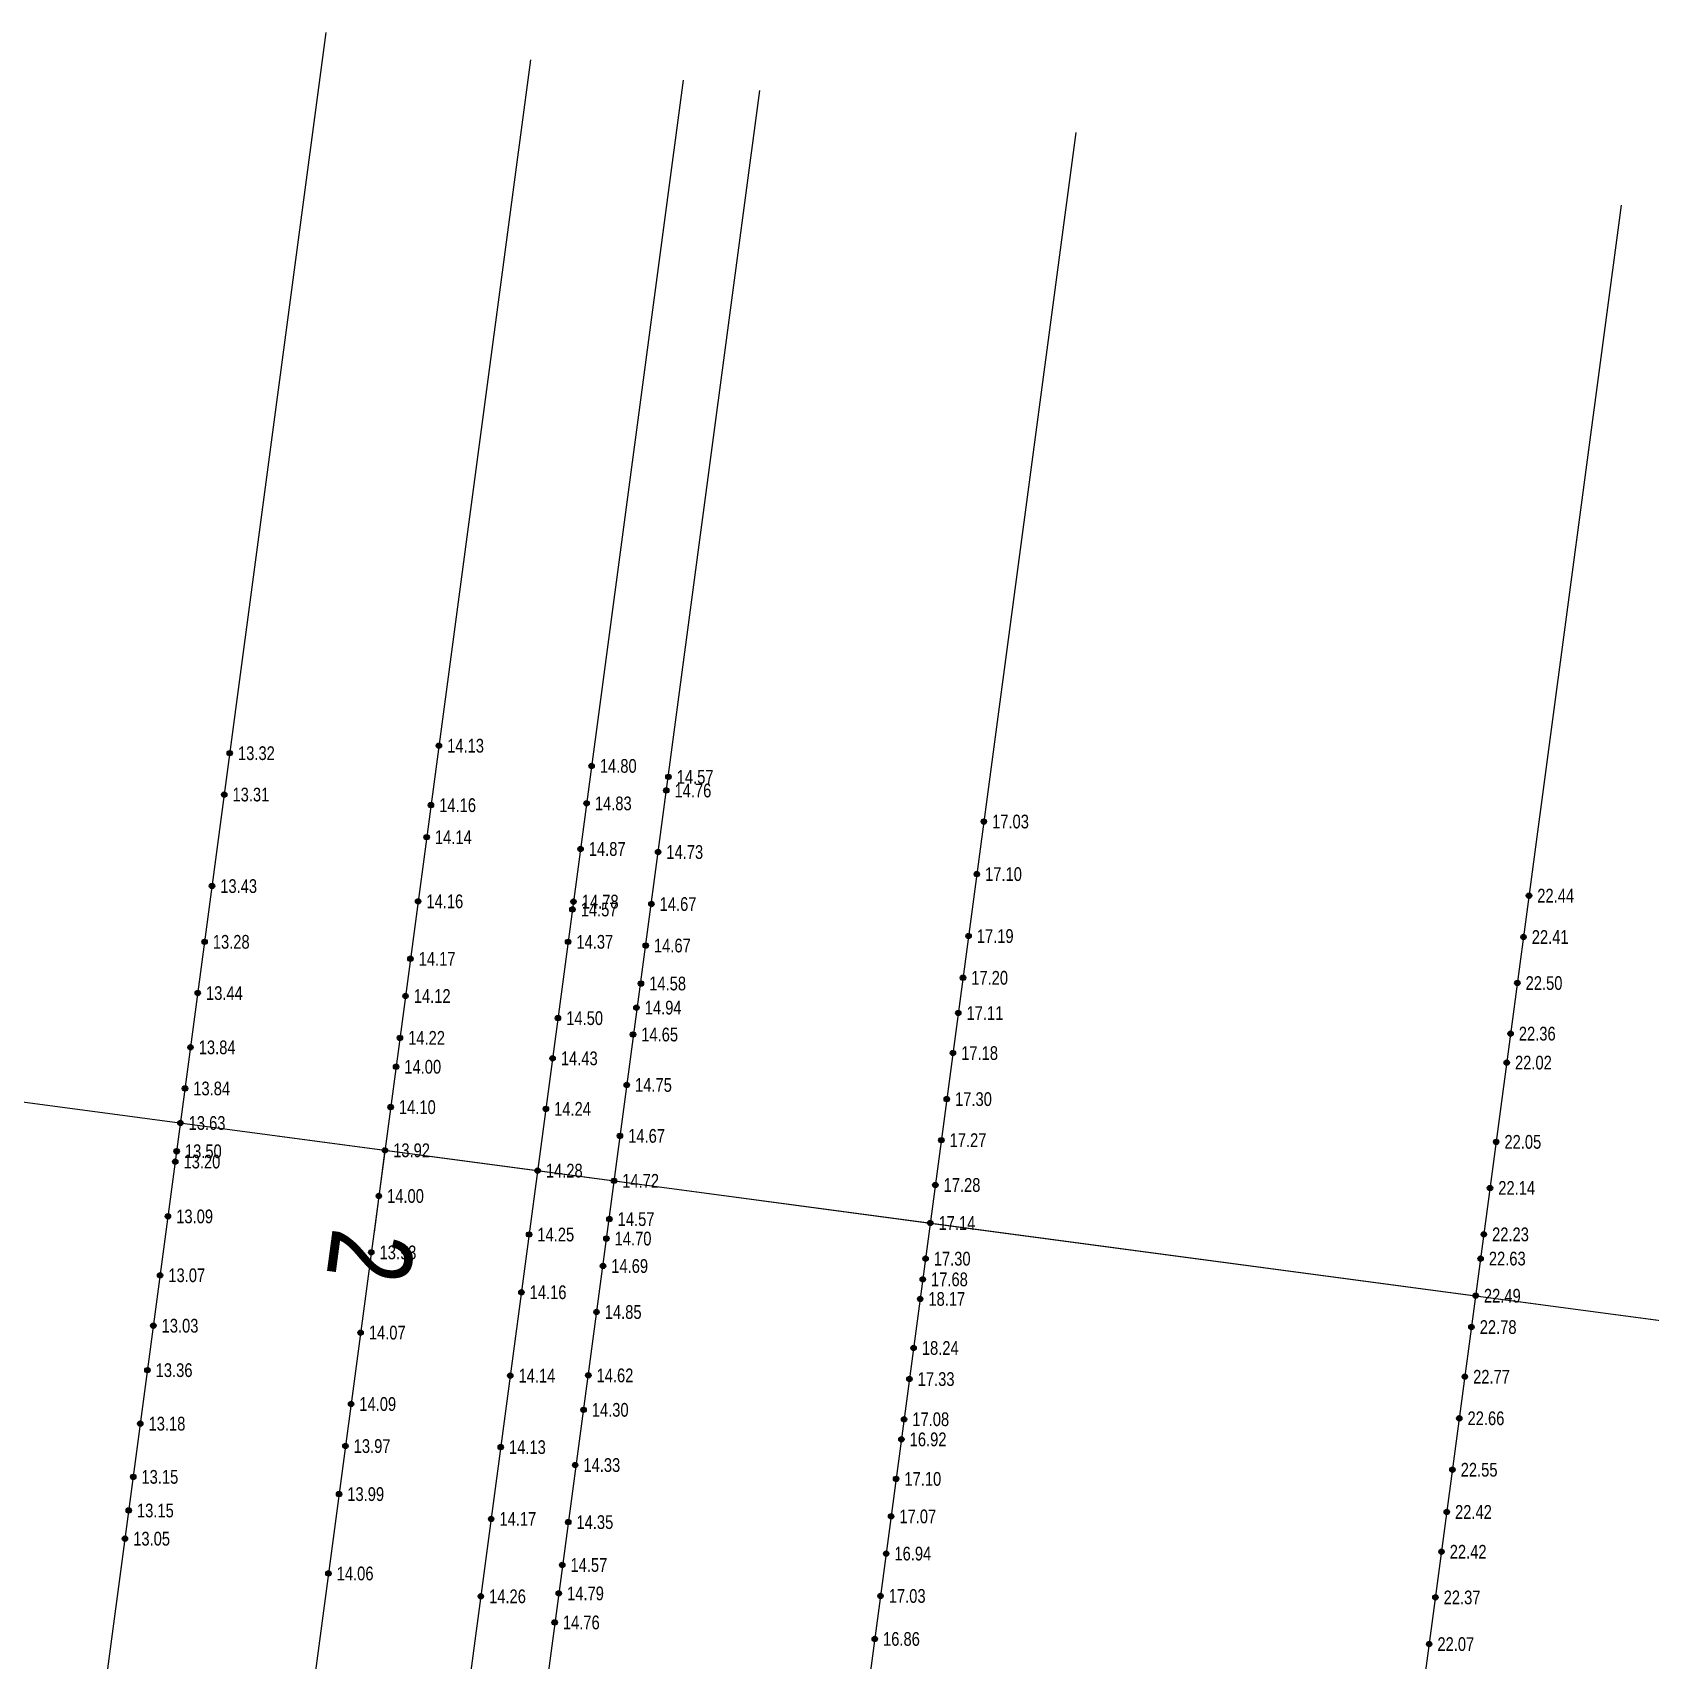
# Model space of a CAD drawing. Extents: x 572865 to 573615, y 785001 to 785187.
# Drawn here: x 573300.9 to 573359.7, y 785084.5 to 785143.7 of the extents above; entities that cross this region are included whole.
import ezdxf
from ezdxf.enums import TextEntityAlignment as Align

# ---------------------------------------------------------------- set-up
doc = ezdxf.new("R2010")
doc.units = 0
doc.header["$LTSCALE"] = 0.5
for name, color, linetype in [('DMX', 3, 'Continuous'), ('GCD', 3, 'Continuous'), ('桩号_M', 3, 'Continuous'), ('道路中线_M', 3, 'Continuous')]:
    doc.layers.add(name, color=color, linetype=linetype)
doc.styles.add('EICAD', font='fsdb_e.shx', dxfattribs={"width": 0.707, "height": 2, "bigfont": 'tjhzf.shx'})

# ---------------------------------------------------------------- blocks, each defined once
blk = doc.blocks.new('gc200')
h = blk.add_hatch(color=0)
edge = h.paths.add_edge_path()
edge.add_arc((0, 0), 0.196, 0, 360)
at = {"color": 0}
blk.add_circle((0, 0), 0.196, dxfattribs=at)

msp = doc.modelspace()

# ---------------------------------------------------------------- linework, layer by layer
at = {"layer": 'DMX', "color": 6}
for p, q in [((573319.005, 785142.735), (573308.429, 785063.437)), ((573324.555, 785141.995), (573313.979, 785062.697)), ((573338.829, 785140.091), (573328.253, 785060.793)), ((573358.654, 785137.447), (573348.078, 785058.149))]:
    msp.add_line(p, q, dxfattribs=at)
at = {"layer": 'DMX', "color": 3}
msp.add_line((573327.331, 785141.625), (573316.755, 785062.327), dxfattribs=at)
at = {"layer": 'DMX', "linetype": 'Continuous'}
msp.add_lwpolyline([(573311.57, 785143.727), (573300.994, 785064.429)], dxfattribs=at)
at = {"layer": '桩号_M', "linetype": 'Continuous'}
for points in [[(573214.594, 785116.306), (573234.419, 785113.662), (573243.835, 785112.406), (573245.322, 785112.208), (573254.243, 785111.018), (573261.182, 785110.093), (573262.173, 785109.961), (573274.068, 785108.374), (573293.892, 785105.73), (573313.717, 785103.086), (573319.267, 785102.346), (573333.541, 785100.442), (573353.366, 785097.798), (573373.19, 785095.154), (573393.014, 785092.51), (573412.839, 785089.866)], [(573313.717, 785103.086), (573313.32, 785100.113)]]:
    msp.add_lwpolyline(points, dxfattribs=at)
at = {"layer": '道路中线_M', "color": 4}
msp.add_line((573206.523, 785117.383), (573608.221, 785063.808), dxfattribs=at)

# ---------------------------------------------------------------- block references
at = {"layer": 'GCD', "linetype": 'Continuous'}
ref = msp.add_blockref('gc200', (573308.076, 785117.525, 13.32), dxfattribs=dict(at, xscale=0.5, yscale=0.5, zscale=0.5))
ref.add_attrib('height', '13.32', dxfattribs={"linetype": 'Continuous', "height": 0.5, "style": 'EICAD', "width": 0.8}).set_placement((573308.376, 785117.525, 13.32), align=Align.MIDDLE_LEFT)
at = {"layer": 'GCD'}
ref = msp.add_blockref('gc200', (573315.679, 785117.797, 14.126), dxfattribs=dict(at, xscale=0.5, yscale=0.5, zscale=0.5))
ref.add_attrib('height', '14.13', dxfattribs={"height": 0.5, "style": 'EICAD', "width": 0.8}).set_placement((573315.979, 785117.797, 14.126), align=Align.MIDDLE_LEFT)
at = {"layer": 'GCD', "linetype": 'Continuous'}
ref = msp.add_blockref('gc200', (573321.23, 785117.062, 14.8), dxfattribs=dict(at, xscale=0.5, yscale=0.5, zscale=0.5))
ref.add_attrib('height', '14.80', dxfattribs={"linetype": 'Continuous', "height": 0.5, "style": 'EICAD', "width": 0.8}).set_placement((573321.53, 785117.062, 14.801), align=Align.MIDDLE_LEFT)
ref = msp.add_blockref('gc200', (573323.943, 785116.169, 14.762), dxfattribs=dict(at, xscale=0.5, yscale=0.5, zscale=0.5))
ref.add_attrib('height', '14.76', dxfattribs={"linetype": 'Continuous', "height": 0.5, "style": 'EICAD', "width": 0.8}).set_placement((573324.243, 785116.169, 14.762), align=Align.MIDDLE_LEFT)
ref = msp.add_blockref('gc200', (573324.024, 785116.665, 14.569), dxfattribs=dict(at, xscale=0.5, yscale=0.5, zscale=0.5))
ref.add_attrib('height', '14.57', dxfattribs={"linetype": 'Continuous', "height": 0.5, "style": 'EICAD', "width": 0.8}).set_placement((573324.324, 785116.665, 14.569), align=Align.MIDDLE_LEFT)
ref = msp.add_blockref('gc200', (573307.875, 785116.02, 13.314), dxfattribs=dict(at, xscale=0.5, yscale=0.5, zscale=0.5))
ref.add_attrib('height', '13.31', dxfattribs={"linetype": 'Continuous', "height": 0.5, "style": 'EICAD', "width": 0.8}).set_placement((573308.175, 785116.02, 13.314), align=Align.MIDDLE_LEFT)
at = {"layer": 'GCD'}
ref = msp.add_blockref('gc200', (573315.39, 785115.636, 14.161), dxfattribs=dict(at, xscale=0.5, yscale=0.5, zscale=0.5))
ref.add_attrib('height', '14.16', dxfattribs={"height": 0.5, "style": 'EICAD', "width": 0.8}).set_placement((573315.69, 785115.636, 14.161), align=Align.MIDDLE_LEFT)
at = {"layer": 'GCD', "linetype": 'Continuous'}
ref = msp.add_blockref('gc200', (573321.048, 785115.699, 14.834), dxfattribs=dict(at, xscale=0.5, yscale=0.5, zscale=0.5))
ref.add_attrib('height', '14.83', dxfattribs={"linetype": 'Continuous', "height": 0.5, "style": 'EICAD', "width": 0.8}).set_placement((573321.348, 785115.699, 14.834), align=Align.MIDDLE_LEFT)
at = {"layer": 'GCD'}
ref = msp.add_blockref('gc200', (573335.488, 785115.04, 17.031), dxfattribs=dict(at, xscale=0.5, yscale=0.5, zscale=0.5))
ref.add_attrib('height', '17.03', dxfattribs={"height": 0.5, "style": 'EICAD', "width": 0.8}).set_placement((573335.788, 785115.04, 17.031), align=Align.MIDDLE_LEFT)
ref = msp.add_blockref('gc200', (573315.235, 785114.471, 14.138), dxfattribs=dict(at, xscale=0.5, yscale=0.5, zscale=0.5))
ref.add_attrib('height', '14.14', dxfattribs={"height": 0.5, "style": 'EICAD', "width": 0.8}).set_placement((573315.535, 785114.471, 14.138), align=Align.MIDDLE_LEFT)
at = {"layer": 'GCD', "linetype": 'Continuous'}
ref = msp.add_blockref('gc200', (573320.827, 785114.042, 14.868), dxfattribs=dict(at, xscale=0.5, yscale=0.5, zscale=0.5))
ref.add_attrib('height', '14.87', dxfattribs={"linetype": 'Continuous', "height": 0.5, "style": 'EICAD', "width": 0.8}).set_placement((573321.127, 785114.042, 14.868), align=Align.MIDDLE_LEFT)
ref = msp.add_blockref('gc200', (573323.647, 785113.931, 14.732), dxfattribs=dict(at, xscale=0.5, yscale=0.5, zscale=0.5))
ref.add_attrib('height', '14.73', dxfattribs={"linetype": 'Continuous', "height": 0.5, "style": 'EICAD', "width": 0.8}).set_placement((573323.947, 785113.931, 14.732), align=Align.MIDDLE_LEFT)
ref = msp.add_blockref('gc200', (573307.431, 785112.693, 13.428), dxfattribs=dict(at, xscale=0.5, yscale=0.5, zscale=0.5))
ref.add_attrib('height', '13.43', dxfattribs={"linetype": 'Continuous', "height": 0.5, "style": 'EICAD', "width": 0.8}).set_placement((573307.731, 785112.693, 13.428), align=Align.MIDDLE_LEFT)
at = {"layer": 'GCD'}
ref = msp.add_blockref('gc200', (573335.233, 785113.128, 17.1), dxfattribs=dict(at, xscale=0.5, yscale=0.5, zscale=0.5))
ref.add_attrib('height', '17.10', dxfattribs={"height": 0.5, "style": 'EICAD', "width": 0.8}).set_placement((573335.533, 785113.128, 17.1), align=Align.MIDDLE_LEFT)
ref = msp.add_blockref('gc200', (573314.924, 785112.137, 14.164), dxfattribs=dict(at, xscale=0.5, yscale=0.5, zscale=0.5))
ref.add_attrib('height', '14.16', dxfattribs={"height": 0.5, "style": 'EICAD', "width": 0.8}).set_placement((573315.224, 785112.137, 14.164), align=Align.MIDDLE_LEFT)
at = {"layer": 'GCD', "linetype": 'Continuous'}
ref = msp.add_blockref('gc200', (573320.572, 785112.127, 14.775), dxfattribs=dict(at, xscale=0.5, yscale=0.5, zscale=0.5))
ref.add_attrib('height', '14.78', dxfattribs={"linetype": 'Continuous', "height": 0.5, "style": 'EICAD', "width": 0.8}).set_placement((573320.872, 785112.127, 14.775), align=Align.MIDDLE_LEFT)
ref = msp.add_blockref('gc200', (573323.403, 785112.039, 14.667), dxfattribs=dict(at, xscale=0.5, yscale=0.5, zscale=0.5))
ref.add_attrib('height', '14.67', dxfattribs={"linetype": 'Continuous', "height": 0.5, "style": 'EICAD', "width": 0.8}).set_placement((573323.703, 785112.039, 14.667), align=Align.MIDDLE_LEFT)
at = {"layer": 'GCD'}
ref = msp.add_blockref('gc200', (573355.306, 785112.345, 22.439), dxfattribs=dict(at, xscale=0.5, yscale=0.5, zscale=0.5))
ref.add_attrib('height', '22.44', dxfattribs={"height": 0.5, "style": 'EICAD', "width": 0.8}).set_placement((573355.606, 785112.345, 22.439), align=Align.MIDDLE_LEFT)
at = {"layer": 'GCD', "linetype": 'Continuous'}
ref = msp.add_blockref('gc200', (573320.534, 785111.842, 14.572), dxfattribs=dict(at, xscale=0.5, yscale=0.5, zscale=0.5))
ref.add_attrib('height', '14.57', dxfattribs={"linetype": 'Continuous', "height": 0.5, "style": 'EICAD', "width": 0.8}).set_placement((573320.834, 785111.842, 14.572), align=Align.MIDDLE_LEFT)
at = {"layer": 'GCD'}
ref = msp.add_blockref('gc200', (573334.932, 785110.875, 17.191), dxfattribs=dict(at, xscale=0.5, yscale=0.5, zscale=0.5))
ref.add_attrib('height', '17.19', dxfattribs={"height": 0.5, "style": 'EICAD', "width": 0.8}).set_placement((573335.232, 785110.875, 17.191), align=Align.MIDDLE_LEFT)
ref = msp.add_blockref('gc200', (573355.105, 785110.841, 22.412), dxfattribs=dict(at, xscale=0.5, yscale=0.5, zscale=0.5))
ref.add_attrib('height', '22.41', dxfattribs={"height": 0.5, "style": 'EICAD', "width": 0.8}).set_placement((573355.405, 785110.841, 22.412), align=Align.MIDDLE_LEFT)
at = {"layer": 'GCD', "linetype": 'Continuous'}
ref = msp.add_blockref('gc200', (573307.161, 785110.666, 13.283), dxfattribs=dict(at, xscale=0.5, yscale=0.5, zscale=0.5))
ref.add_attrib('height', '13.28', dxfattribs={"linetype": 'Continuous', "height": 0.5, "style": 'EICAD', "width": 0.8}).set_placement((573307.461, 785110.666, 13.283), align=Align.MIDDLE_LEFT)
ref = msp.add_blockref('gc200', (573320.377, 785110.666, 14.371), dxfattribs=dict(at, xscale=0.5, yscale=0.5, zscale=0.5))
ref.add_attrib('height', '14.37', dxfattribs={"linetype": 'Continuous', "height": 0.5, "style": 'EICAD', "width": 0.8}).set_placement((573320.677, 785110.666, 14.371), align=Align.MIDDLE_LEFT)
ref = msp.add_blockref('gc200', (573323.197, 785110.531, 14.669), dxfattribs=dict(at, xscale=0.5, yscale=0.5, zscale=0.5))
ref.add_attrib('height', '14.67', dxfattribs={"linetype": 'Continuous', "height": 0.5, "style": 'EICAD', "width": 0.8}).set_placement((573323.497, 785110.531, 14.669), align=Align.MIDDLE_LEFT)
at = {"layer": 'GCD'}
ref = msp.add_blockref('gc200', (573314.645, 785110.049, 14.166), dxfattribs=dict(at, xscale=0.5, yscale=0.5, zscale=0.5))
ref.add_attrib('height', '14.17', dxfattribs={"height": 0.5, "style": 'EICAD', "width": 0.8}).set_placement((573314.945, 785110.049, 14.166), align=Align.MIDDLE_LEFT)
at = {"layer": 'GCD', "linetype": 'Continuous'}
ref = msp.add_blockref('gc200', (573323.024, 785109.15, 14.582), dxfattribs=dict(at, xscale=0.5, yscale=0.5, zscale=0.5))
ref.add_attrib('height', '14.58', dxfattribs={"linetype": 'Continuous', "height": 0.5, "style": 'EICAD', "width": 0.8}).set_placement((573323.324, 785109.15, 14.582), align=Align.MIDDLE_LEFT)
at = {"layer": 'GCD'}
ref = msp.add_blockref('gc200', (573334.73, 785109.358, 17.2), dxfattribs=dict(at, xscale=0.5, yscale=0.5, zscale=0.5))
ref.add_attrib('height', '17.20', dxfattribs={"height": 0.5, "style": 'EICAD', "width": 0.8}).set_placement((573335.03, 785109.358, 17.2), align=Align.MIDDLE_LEFT)
ref = msp.add_blockref('gc200', (573354.882, 785109.167, 22.5), dxfattribs=dict(at, xscale=0.5, yscale=0.5, zscale=0.5))
ref.add_attrib('height', '22.50', dxfattribs={"height": 0.5, "style": 'EICAD', "width": 0.8}).set_placement((573355.182, 785109.167, 22.5), align=Align.MIDDLE_LEFT)
at = {"layer": 'GCD', "linetype": 'Continuous'}
ref = msp.add_blockref('gc200', (573306.913, 785108.802, 13.442), dxfattribs=dict(at, xscale=0.5, yscale=0.5, zscale=0.5))
ref.add_attrib('height', '13.44', dxfattribs={"linetype": 'Continuous', "height": 0.5, "style": 'EICAD', "width": 0.8}).set_placement((573307.213, 785108.802, 13.442), align=Align.MIDDLE_LEFT)
at = {"layer": 'GCD'}
ref = msp.add_blockref('gc200', (573314.465, 785108.696, 14.118), dxfattribs=dict(at, xscale=0.5, yscale=0.5, zscale=0.5))
ref.add_attrib('height', '14.12', dxfattribs={"height": 0.5, "style": 'EICAD', "width": 0.8}).set_placement((573314.765, 785108.696, 14.118), align=Align.MIDDLE_LEFT)
at = {"layer": 'GCD', "linetype": 'Continuous'}
ref = msp.add_blockref('gc200', (573320.007, 785107.891, 14.5), dxfattribs=dict(at, xscale=0.5, yscale=0.5, zscale=0.5))
ref.add_attrib('height', '14.50', dxfattribs={"linetype": 'Continuous', "height": 0.5, "style": 'EICAD', "width": 0.8}).set_placement((573320.307, 785107.891, 14.495), align=Align.MIDDLE_LEFT)
ref = msp.add_blockref('gc200', (573322.861, 785108.274, 14.942), dxfattribs=dict(at, xscale=0.5, yscale=0.5, zscale=0.5))
ref.add_attrib('height', '14.94', dxfattribs={"linetype": 'Continuous', "height": 0.5, "style": 'EICAD', "width": 0.8}).set_placement((573323.161, 785108.274, 14.942), align=Align.MIDDLE_LEFT)
at = {"layer": 'GCD'}
ref = msp.add_blockref('gc200', (573334.559, 785108.075, 17.109), dxfattribs=dict(at, xscale=0.5, yscale=0.5, zscale=0.5))
ref.add_attrib('height', '17.11', dxfattribs={"height": 0.5, "style": 'EICAD', "width": 0.8}).set_placement((573334.859, 785108.075, 17.109), align=Align.MIDDLE_LEFT)
at = {"layer": 'GCD', "linetype": 'Continuous'}
ref = msp.add_blockref('gc200', (573322.734, 785107.296, 14.653), dxfattribs=dict(at, xscale=0.5, yscale=0.5, zscale=0.5))
ref.add_attrib('height', '14.65', dxfattribs={"linetype": 'Continuous', "height": 0.5, "style": 'EICAD', "width": 0.8}).set_placement((573323.034, 785107.296, 14.653), align=Align.MIDDLE_LEFT)
at = {"layer": 'GCD'}
ref = msp.add_blockref('gc200', (573354.636, 785107.327, 22.363), dxfattribs=dict(at, xscale=0.5, yscale=0.5, zscale=0.5))
ref.add_attrib('height', '22.36', dxfattribs={"height": 0.5, "style": 'EICAD', "width": 0.8}).set_placement((573354.936, 785107.327, 22.363), align=Align.MIDDLE_LEFT)
at = {"layer": 'GCD', "linetype": 'Continuous'}
ref = msp.add_blockref('gc200', (573306.649, 785106.829, 13.839), dxfattribs=dict(at, xscale=0.5, yscale=0.5, zscale=0.5))
ref.add_attrib('height', '13.84', dxfattribs={"linetype": 'Continuous', "height": 0.5, "style": 'EICAD', "width": 0.8}).set_placement((573306.949, 785106.829, 13.839), align=Align.MIDDLE_LEFT)
at = {"layer": 'GCD'}
ref = msp.add_blockref('gc200', (573314.262, 785107.174, 14.221), dxfattribs=dict(at, xscale=0.5, yscale=0.5, zscale=0.5))
ref.add_attrib('height', '14.22', dxfattribs={"height": 0.5, "style": 'EICAD', "width": 0.8}).set_placement((573314.562, 785107.174, 14.221), align=Align.MIDDLE_LEFT)
ref = msp.add_blockref('gc200', (573314.122, 785106.123, 14), dxfattribs=dict(at, xscale=0.5, yscale=0.5, zscale=0.5))
ref.add_attrib('height', '14.00', dxfattribs={"height": 0.5, "style": 'EICAD', "width": 0.8}).set_placement((573314.422, 785106.123, 14), align=Align.MIDDLE_LEFT)
at = {"layer": 'GCD', "linetype": 'Continuous'}
ref = msp.add_blockref('gc200', (573319.812, 785106.429, 14.433), dxfattribs=dict(at, xscale=0.5, yscale=0.5, zscale=0.5))
ref.add_attrib('height', '14.43', dxfattribs={"linetype": 'Continuous', "height": 0.5, "style": 'EICAD', "width": 0.8}).set_placement((573320.112, 785106.429, 14.433), align=Align.MIDDLE_LEFT)
at = {"layer": 'GCD'}
ref = msp.add_blockref('gc200', (573334.365, 785106.621, 17.179), dxfattribs=dict(at, xscale=0.5, yscale=0.5, zscale=0.5))
ref.add_attrib('height', '17.18', dxfattribs={"height": 0.5, "style": 'EICAD', "width": 0.8}).set_placement((573334.665, 785106.621, 17.179), align=Align.MIDDLE_LEFT)
ref = msp.add_blockref('gc200', (573354.496, 785106.274, 22.02), dxfattribs=dict(at, xscale=0.5, yscale=0.5, zscale=0.5))
ref.add_attrib('height', '22.02', dxfattribs={"height": 0.5, "style": 'EICAD', "width": 0.8}).set_placement((573354.796, 785106.274, 22.02), align=Align.MIDDLE_LEFT)
at = {"layer": 'GCD', "linetype": 'Continuous'}
ref = msp.add_blockref('gc200', (573306.45, 785105.334, 13.844), dxfattribs=dict(at, xscale=0.5, yscale=0.5, zscale=0.5))
ref.add_attrib('height', '13.84', dxfattribs={"linetype": 'Continuous', "height": 0.5, "style": 'EICAD', "width": 0.8}).set_placement((573306.75, 785105.334, 13.844), align=Align.MIDDLE_LEFT)
ref = msp.add_blockref('gc200', (573322.509, 785105.462, 14.745), dxfattribs=dict(at, xscale=0.5, yscale=0.5, zscale=0.5))
ref.add_attrib('height', '14.75', dxfattribs={"linetype": 'Continuous', "height": 0.5, "style": 'EICAD', "width": 0.8}).set_placement((573322.809, 785105.462, 14.745), align=Align.MIDDLE_LEFT)
at = {"layer": 'GCD'}
ref = msp.add_blockref('gc200', (573334.142, 785104.947, 17.3), dxfattribs=dict(at, xscale=0.5, yscale=0.5, zscale=0.5))
ref.add_attrib('height', '17.30', dxfattribs={"height": 0.5, "style": 'EICAD', "width": 0.8}).set_placement((573334.442, 785104.947, 17.3), align=Align.MIDDLE_LEFT)
ref = msp.add_blockref('gc200', (573313.926, 785104.655, 14.1), dxfattribs=dict(at, xscale=0.5, yscale=0.5, zscale=0.5))
ref.add_attrib('height', '14.10', dxfattribs={"height": 0.5, "style": 'EICAD', "width": 0.8}).set_placement((573314.226, 785104.655, 14.1), align=Align.MIDDLE_LEFT)
at = {"layer": 'GCD', "linetype": 'Continuous'}
ref = msp.add_blockref('gc200', (573319.567, 785104.592, 14.24), dxfattribs=dict(at, xscale=0.5, yscale=0.5, zscale=0.5))
ref.add_attrib('height', '14.24', dxfattribs={"linetype": 'Continuous', "height": 0.5, "style": 'EICAD', "width": 0.8}).set_placement((573319.867, 785104.592, 14.24), align=Align.MIDDLE_LEFT)
ref = msp.add_blockref('gc200', (573306.282, 785104.078, 13.63), dxfattribs=dict(at, xscale=0.5, yscale=0.5, zscale=0.5))
ref.add_attrib('height', '13.63', dxfattribs={"linetype": 'Continuous', "height": 0.5, "style": 'EICAD', "width": 0.8}).set_placement((573306.582, 785104.078), align=Align.MIDDLE_LEFT)
ref = msp.add_blockref('gc200', (573322.26, 785103.61, 14.67), dxfattribs=dict(at, xscale=0.5, yscale=0.5, zscale=0.5))
ref.add_attrib('height', '14.67', dxfattribs={"linetype": 'Continuous', "height": 0.5, "style": 'EICAD', "width": 0.8}).set_placement((573322.56, 785103.61, 14.67), align=Align.MIDDLE_LEFT)
at = {"layer": 'GCD'}
ref = msp.add_blockref('gc200', (573333.943, 785103.454, 17.274), dxfattribs=dict(at, xscale=0.5, yscale=0.5, zscale=0.5))
ref.add_attrib('height', '17.27', dxfattribs={"height": 0.5, "style": 'EICAD', "width": 0.8}).set_placement((573334.243, 785103.454, 17.274), align=Align.MIDDLE_LEFT)
ref = msp.add_blockref('gc200', (573354.112, 785103.393, 22.049), dxfattribs=dict(at, xscale=0.5, yscale=0.5, zscale=0.5))
ref.add_attrib('height', '22.05', dxfattribs={"height": 0.5, "style": 'EICAD', "width": 0.8}).set_placement((573354.412, 785103.393, 22.049), align=Align.MIDDLE_LEFT)
at = {"layer": 'GCD', "linetype": 'Continuous'}
ref = msp.add_blockref('gc200', (573306.095, 785102.676, 13.204), dxfattribs=dict(at, xscale=0.5, yscale=0.5, zscale=0.5))
ref.add_attrib('height', '13.20', dxfattribs={"linetype": 'Continuous', "height": 0.5, "style": 'EICAD', "width": 0.8}).set_placement((573306.395, 785102.676, 13.204), align=Align.MIDDLE_LEFT)
ref = msp.add_blockref('gc200', (573306.146, 785103.052, 13.495), dxfattribs=dict(at, xscale=0.5, yscale=0.5, zscale=0.5))
ref.add_attrib('height', '13.50', dxfattribs={"linetype": 'Continuous', "height": 0.5, "style": 'EICAD', "width": 0.8}).set_placement((573306.446, 785103.052, 13.495), align=Align.MIDDLE_LEFT)
ref = msp.add_blockref('gc200', (573313.717, 785103.086, 13.924), dxfattribs=dict(at, xscale=0.5, yscale=0.5, zscale=0.5))
ref.add_attrib('height', '13.92', dxfattribs={"linetype": 'Continuous', "height": 0.5, "style": 'EICAD', "width": 0.8}).set_placement((573314.017, 785103.086, 13.924), align=Align.MIDDLE_LEFT)
ref = msp.add_blockref('gc200', (573319.267, 785102.346, 14.28), dxfattribs=dict(at, xscale=0.5, yscale=0.5, zscale=0.5))
ref.add_attrib('height', '14.28', dxfattribs={"linetype": 'Continuous', "height": 0.5, "style": 'EICAD', "width": 0.8}).set_placement((573319.567, 785102.346), align=Align.MIDDLE_LEFT)
ref = msp.add_blockref('gc200', (573322.043, 785101.976, 14.72), dxfattribs=dict(at, xscale=0.5, yscale=0.5, zscale=0.5))
ref.add_attrib('height', '14.72', dxfattribs={"linetype": 'Continuous', "height": 0.5, "style": 'EICAD', "width": 0.8}).set_placement((573322.343, 785101.976), align=Align.MIDDLE_LEFT)
at = {"layer": 'GCD'}
ref = msp.add_blockref('gc200', (573313.495, 785101.424, 14), dxfattribs=dict(at, xscale=0.5, yscale=0.5, zscale=0.5))
ref.add_attrib('height', '14.00', dxfattribs={"height": 0.5, "style": 'EICAD', "width": 0.8}).set_placement((573313.795, 785101.424, 14), align=Align.MIDDLE_LEFT)
ref = msp.add_blockref('gc200', (573333.725, 785101.825, 17.28), dxfattribs=dict(at, xscale=0.5, yscale=0.5, zscale=0.5))
ref.add_attrib('height', '17.28', dxfattribs={"height": 0.5, "style": 'EICAD', "width": 0.8}).set_placement((573334.025, 785101.825, 17.28), align=Align.MIDDLE_LEFT)
ref = msp.add_blockref('gc200', (573353.888, 785101.718, 22.137), dxfattribs=dict(at, xscale=0.5, yscale=0.5, zscale=0.5))
ref.add_attrib('height', '22.14', dxfattribs={"height": 0.5, "style": 'EICAD', "width": 0.8}).set_placement((573354.188, 785101.718, 22.137), align=Align.MIDDLE_LEFT)
at = {"layer": 'GCD', "linetype": 'Continuous'}
ref = msp.add_blockref('gc200', (573305.83, 785100.682, 13.09), dxfattribs=dict(at, xscale=0.5, yscale=0.5, zscale=0.5))
ref.add_attrib('height', '13.09', dxfattribs={"linetype": 'Continuous', "height": 0.5, "style": 'EICAD', "width": 0.8}).set_placement((573306.13, 785100.682, 13.09), align=Align.MIDDLE_LEFT)
ref = msp.add_blockref('gc200', (573321.877, 785100.584, 14.565), dxfattribs=dict(at, xscale=0.5, yscale=0.5, zscale=0.5))
ref.add_attrib('height', '14.57', dxfattribs={"linetype": 'Continuous', "height": 0.5, "style": 'EICAD', "width": 0.8}).set_placement((573322.177, 785100.584, 14.565), align=Align.MIDDLE_LEFT)
ref = msp.add_blockref('gc200', (573333.541, 785100.442, 17.14), dxfattribs=dict(at, xscale=0.5, yscale=0.5, zscale=0.5))
ref.add_attrib('height', '17.14', dxfattribs={"linetype": 'Continuous', "height": 0.5, "style": 'EICAD', "width": 0.8}).set_placement((573333.841, 785100.442, 17.14), align=Align.MIDDLE_LEFT)
ref = msp.add_blockref('gc200', (573318.958, 785100.024, 14.247), dxfattribs=dict(at, xscale=0.5, yscale=0.5, zscale=0.5))
ref.add_attrib('height', '14.25', dxfattribs={"linetype": 'Continuous', "height": 0.5, "style": 'EICAD', "width": 0.8}).set_placement((573319.258, 785100.024, 14.247), align=Align.MIDDLE_LEFT)
ref = msp.add_blockref('gc200', (573321.767, 785099.877, 14.701), dxfattribs=dict(at, xscale=0.5, yscale=0.5, zscale=0.5))
ref.add_attrib('height', '14.70', dxfattribs={"linetype": 'Continuous', "height": 0.5, "style": 'EICAD', "width": 0.8}).set_placement((573322.067, 785099.877, 14.701), align=Align.MIDDLE_LEFT)
at = {"layer": 'GCD'}
ref = msp.add_blockref('gc200', (573353.663, 785100.029, 22.225), dxfattribs=dict(at, xscale=0.5, yscale=0.5, zscale=0.5))
ref.add_attrib('height', '22.23', dxfattribs={"height": 0.5, "style": 'EICAD', "width": 0.8}).set_placement((573353.963, 785100.029, 22.225), align=Align.MIDDLE_LEFT)
ref = msp.add_blockref('gc200', (573313.221, 785099.373, 13.93), dxfattribs=dict(at, xscale=0.5, yscale=0.5, zscale=0.5))
ref.add_attrib('height', '13.93', dxfattribs={"height": 0.5, "style": 'EICAD', "width": 0.8}).set_placement((573313.521, 785099.373, 13.93), align=Align.MIDDLE_LEFT)
ref = msp.add_blockref('gc200', (573333.368, 785099.145, 17.3), dxfattribs=dict(at, xscale=0.5, yscale=0.5, zscale=0.5))
ref.add_attrib('height', '17.30', dxfattribs={"height": 0.5, "style": 'EICAD', "width": 0.8}).set_placement((573333.668, 785099.145, 17.3), align=Align.MIDDLE_LEFT)
ref = msp.add_blockref('gc200', (573353.546, 785099.149, 22.634), dxfattribs=dict(at, xscale=0.5, yscale=0.5, zscale=0.5))
ref.add_attrib('height', '22.63', dxfattribs={"height": 0.5, "style": 'EICAD', "width": 0.8}).set_placement((573353.846, 785099.149, 22.634), align=Align.MIDDLE_LEFT)
at = {"layer": 'GCD', "linetype": 'Continuous'}
ref = msp.add_blockref('gc200', (573305.544, 785098.542, 13.065), dxfattribs=dict(at, xscale=0.5, yscale=0.5, zscale=0.5))
ref.add_attrib('height', '13.07', dxfattribs={"linetype": 'Continuous', "height": 0.5, "style": 'EICAD', "width": 0.8}).set_placement((573305.844, 785098.542, 13.065), align=Align.MIDDLE_LEFT)
ref = msp.add_blockref('gc200', (573321.644, 785098.878, 14.689), dxfattribs=dict(at, xscale=0.5, yscale=0.5, zscale=0.5))
ref.add_attrib('height', '14.69', dxfattribs={"linetype": 'Continuous', "height": 0.5, "style": 'EICAD', "width": 0.8}).set_placement((573321.944, 785098.878, 14.689), align=Align.MIDDLE_LEFT)
ref = msp.add_blockref('gc200', (573318.678, 785097.925, 14.16), dxfattribs=dict(at, xscale=0.5, yscale=0.5, zscale=0.5))
ref.add_attrib('height', '14.16', dxfattribs={"linetype": 'Continuous', "height": 0.5, "style": 'EICAD', "width": 0.8}).set_placement((573318.978, 785097.925, 14.16), align=Align.MIDDLE_LEFT)
at = {"layer": 'GCD'}
ref = msp.add_blockref('gc200', (573333.268, 785098.393, 17.683), dxfattribs=dict(at, xscale=0.5, yscale=0.5, zscale=0.5))
ref.add_attrib('height', '17.68', dxfattribs={"height": 0.5, "style": 'EICAD', "width": 0.8}).set_placement((573333.568, 785098.393, 17.683), align=Align.MIDDLE_LEFT)
ref = msp.add_blockref('gc200', (573333.173, 785097.682, 18.17), dxfattribs=dict(at, xscale=0.5, yscale=0.5, zscale=0.5))
ref.add_attrib('height', '18.17', dxfattribs={"height": 0.5, "style": 'EICAD', "width": 0.8}).set_placement((573333.473, 785097.682, 18.17), align=Align.MIDDLE_LEFT)
at = {"layer": 'GCD', "linetype": 'Continuous'}
ref = msp.add_blockref('gc200', (573353.366, 785097.798, 22.489), dxfattribs=dict(at, xscale=0.5, yscale=0.5, zscale=0.5))
ref.add_attrib('height', '22.49', dxfattribs={"linetype": 'Continuous', "height": 0.5, "style": 'EICAD', "width": 0.8}).set_placement((573353.666, 785097.798, 22.489), align=Align.MIDDLE_LEFT)
ref = msp.add_blockref('gc200', (573305.299, 785096.708, 13.03), dxfattribs=dict(at, xscale=0.5, yscale=0.5, zscale=0.5))
ref.add_attrib('height', '13.03', dxfattribs={"linetype": 'Continuous', "height": 0.5, "style": 'EICAD', "width": 0.8}).set_placement((573305.599, 785096.708, 13.03), align=Align.MIDDLE_LEFT)
ref = msp.add_blockref('gc200', (573321.408, 785097.206, 14.853), dxfattribs=dict(at, xscale=0.5, yscale=0.5, zscale=0.5))
ref.add_attrib('height', '14.85', dxfattribs={"linetype": 'Continuous', "height": 0.5, "style": 'EICAD', "width": 0.8}).set_placement((573321.708, 785097.206, 14.853), align=Align.MIDDLE_LEFT)
at = {"layer": 'GCD'}
ref = msp.add_blockref('gc200', (573353.214, 785096.659, 22.778), dxfattribs=dict(at, xscale=0.5, yscale=0.5, zscale=0.5))
ref.add_attrib('height', '22.78', dxfattribs={"height": 0.5, "style": 'EICAD', "width": 0.8}).set_placement((573353.514, 785096.659, 22.778), align=Align.MIDDLE_LEFT)
ref = msp.add_blockref('gc200', (573312.832, 785096.457, 14.067), dxfattribs=dict(at, xscale=0.5, yscale=0.5, zscale=0.5))
ref.add_attrib('height', '14.07', dxfattribs={"height": 0.5, "style": 'EICAD', "width": 0.8}).set_placement((573313.132, 785096.457, 14.067), align=Align.MIDDLE_LEFT)
ref = msp.add_blockref('gc200', (573332.935, 785095.898, 18.238), dxfattribs=dict(at, xscale=0.5, yscale=0.5, zscale=0.5))
ref.add_attrib('height', '18.24', dxfattribs={"height": 0.5, "style": 'EICAD', "width": 0.8}).set_placement((573333.235, 785095.898, 18.238), align=Align.MIDDLE_LEFT)
at = {"layer": 'GCD', "linetype": 'Continuous'}
ref = msp.add_blockref('gc200', (573305.084, 785095.092, 13.358), dxfattribs=dict(at, xscale=0.5, yscale=0.5, zscale=0.5))
ref.add_attrib('height', '13.36', dxfattribs={"linetype": 'Continuous', "height": 0.5, "style": 'EICAD', "width": 0.8}).set_placement((573305.384, 785095.092, 13.358), align=Align.MIDDLE_LEFT)
ref = msp.add_blockref('gc200', (573318.273, 785094.891, 14.136), dxfattribs=dict(at, xscale=0.5, yscale=0.5, zscale=0.5))
ref.add_attrib('height', '14.14', dxfattribs={"linetype": 'Continuous', "height": 0.5, "style": 'EICAD', "width": 0.8}).set_placement((573318.573, 785094.891, 14.136), align=Align.MIDDLE_LEFT)
ref = msp.add_blockref('gc200', (573321.11, 785094.901, 14.622), dxfattribs=dict(at, xscale=0.5, yscale=0.5, zscale=0.5))
ref.add_attrib('height', '14.62', dxfattribs={"linetype": 'Continuous', "height": 0.5, "style": 'EICAD', "width": 0.8}).set_placement((573321.41, 785094.901, 14.622), align=Align.MIDDLE_LEFT)
at = {"layer": 'GCD'}
ref = msp.add_blockref('gc200', (573332.784, 785094.768, 17.334), dxfattribs=dict(at, xscale=0.5, yscale=0.5, zscale=0.5))
ref.add_attrib('height', '17.33', dxfattribs={"height": 0.5, "style": 'EICAD', "width": 0.8}).set_placement((573333.084, 785094.768, 17.334), align=Align.MIDDLE_LEFT)
ref = msp.add_blockref('gc200', (573352.973, 785094.852, 22.771), dxfattribs=dict(at, xscale=0.5, yscale=0.5, zscale=0.5))
ref.add_attrib('height', '22.77', dxfattribs={"height": 0.5, "style": 'EICAD', "width": 0.8}).set_placement((573353.273, 785094.852, 22.771), align=Align.MIDDLE_LEFT)
ref = msp.add_blockref('gc200', (573312.486, 785093.861, 14.092), dxfattribs=dict(at, xscale=0.5, yscale=0.5, zscale=0.5))
ref.add_attrib('height', '14.09', dxfattribs={"height": 0.5, "style": 'EICAD', "width": 0.8}).set_placement((573312.786, 785093.861, 14.092), align=Align.MIDDLE_LEFT)
at = {"layer": 'GCD', "linetype": 'Continuous'}
ref = msp.add_blockref('gc200', (573304.824, 785093.146, 13.183), dxfattribs=dict(at, xscale=0.5, yscale=0.5, zscale=0.5))
ref.add_attrib('height', '13.18', dxfattribs={"linetype": 'Continuous', "height": 0.5, "style": 'EICAD', "width": 0.8}).set_placement((573305.124, 785093.146, 13.183), align=Align.MIDDLE_LEFT)
ref = msp.add_blockref('gc200', (573320.937, 785093.649, 14.303), dxfattribs=dict(at, xscale=0.5, yscale=0.5, zscale=0.5))
ref.add_attrib('height', '14.30', dxfattribs={"linetype": 'Continuous', "height": 0.5, "style": 'EICAD', "width": 0.8}).set_placement((573321.237, 785093.649, 14.303), align=Align.MIDDLE_LEFT)
at = {"layer": 'GCD'}
ref = msp.add_blockref('gc200', (573332.589, 785093.307, 17.08), dxfattribs=dict(at, xscale=0.5, yscale=0.5, zscale=0.5))
ref.add_attrib('height', '17.08', dxfattribs={"height": 0.5, "style": 'EICAD', "width": 0.8}).set_placement((573332.889, 785093.307, 17.08), align=Align.MIDDLE_LEFT)
ref = msp.add_blockref('gc200', (573352.771, 785093.342, 22.664), dxfattribs=dict(at, xscale=0.5, yscale=0.5, zscale=0.5))
ref.add_attrib('height', '22.66', dxfattribs={"height": 0.5, "style": 'EICAD', "width": 0.8}).set_placement((573353.071, 785093.342, 22.664), align=Align.MIDDLE_LEFT)
ref = msp.add_blockref('gc200', (573332.492, 785092.575, 16.921), dxfattribs=dict(at, xscale=0.5, yscale=0.5, zscale=0.5))
ref.add_attrib('height', '16.92', dxfattribs={"height": 0.5, "style": 'EICAD', "width": 0.8}).set_placement((573332.792, 785092.575, 16.921), align=Align.MIDDLE_LEFT)
ref = msp.add_blockref('gc200', (573312.282, 785092.332, 13.969), dxfattribs=dict(at, xscale=0.5, yscale=0.5, zscale=0.5))
ref.add_attrib('height', '13.97', dxfattribs={"height": 0.5, "style": 'EICAD', "width": 0.8}).set_placement((573312.582, 785092.332, 13.969), align=Align.MIDDLE_LEFT)
at = {"layer": 'GCD', "linetype": 'Continuous'}
ref = msp.add_blockref('gc200', (573317.927, 785092.294, 14.126), dxfattribs=dict(at, xscale=0.5, yscale=0.5, zscale=0.5))
ref.add_attrib('height', '14.13', dxfattribs={"linetype": 'Continuous', "height": 0.5, "style": 'EICAD', "width": 0.8}).set_placement((573318.227, 785092.294, 14.126), align=Align.MIDDLE_LEFT)
ref = msp.add_blockref('gc200', (573320.632, 785091.642, 14.327), dxfattribs=dict(at, xscale=0.5, yscale=0.5, zscale=0.5))
ref.add_attrib('height', '14.33', dxfattribs={"linetype": 'Continuous', "height": 0.5, "style": 'EICAD', "width": 0.8}).set_placement((573320.932, 785091.642, 14.327), align=Align.MIDDLE_LEFT)
at = {"layer": 'GCD'}
ref = msp.add_blockref('gc200', (573352.522, 785091.471, 22.548), dxfattribs=dict(at, xscale=0.5, yscale=0.5, zscale=0.5))
ref.add_attrib('height', '22.55', dxfattribs={"height": 0.5, "style": 'EICAD', "width": 0.8}).set_placement((573352.822, 785091.471, 22.548), align=Align.MIDDLE_LEFT)
at = {"layer": 'GCD', "linetype": 'Continuous'}
ref = msp.add_blockref('gc200', (573304.566, 785091.212, 13.149), dxfattribs=dict(at, xscale=0.5, yscale=0.5, zscale=0.5))
ref.add_attrib('height', '13.15', dxfattribs={"linetype": 'Continuous', "height": 0.5, "style": 'EICAD', "width": 0.8}).set_placement((573304.866, 785091.212, 13.149), align=Align.MIDDLE_LEFT)
at = {"layer": 'GCD'}
ref = msp.add_blockref('gc200', (573332.3, 785091.138, 17.1), dxfattribs=dict(at, xscale=0.5, yscale=0.5, zscale=0.5))
ref.add_attrib('height', '17.10', dxfattribs={"height": 0.5, "style": 'EICAD', "width": 0.8}).set_placement((573332.6, 785091.138, 17.1), align=Align.MIDDLE_LEFT)
ref = msp.add_blockref('gc200', (573312.049, 785090.585, 13.992), dxfattribs=dict(at, xscale=0.5, yscale=0.5, zscale=0.5))
ref.add_attrib('height', '13.99', dxfattribs={"height": 0.5, "style": 'EICAD', "width": 0.8}).set_placement((573312.349, 785090.585, 13.992), align=Align.MIDDLE_LEFT)
at = {"layer": 'GCD', "linetype": 'Continuous'}
ref = msp.add_blockref('gc200', (573304.403, 785089.99, 13.149), dxfattribs=dict(at, xscale=0.5, yscale=0.5, zscale=0.5))
ref.add_attrib('height', '13.15', dxfattribs={"linetype": 'Continuous', "height": 0.5, "style": 'EICAD', "width": 0.8}).set_placement((573304.703, 785089.99, 13.149), align=Align.MIDDLE_LEFT)
ref = msp.add_blockref('gc200', (573317.579, 785089.683, 14.168), dxfattribs=dict(at, xscale=0.5, yscale=0.5, zscale=0.5))
ref.add_attrib('height', '14.17', dxfattribs={"linetype": 'Continuous', "height": 0.5, "style": 'EICAD', "width": 0.8}).set_placement((573317.879, 785089.683, 14.168), align=Align.MIDDLE_LEFT)
ref = msp.add_blockref('gc200', (573320.379, 785089.567, 14.35), dxfattribs=dict(at, xscale=0.5, yscale=0.5, zscale=0.5))
ref.add_attrib('height', '14.35', dxfattribs={"linetype": 'Continuous', "height": 0.5, "style": 'EICAD', "width": 0.8}).set_placement((573320.679, 785089.567, 14.35), align=Align.MIDDLE_LEFT)
at = {"layer": 'GCD'}
ref = msp.add_blockref('gc200', (573332.118, 785089.774, 17.068), dxfattribs=dict(at, xscale=0.5, yscale=0.5, zscale=0.5))
ref.add_attrib('height', '17.07', dxfattribs={"height": 0.5, "style": 'EICAD', "width": 0.8}).set_placement((573332.418, 785089.774, 17.068), align=Align.MIDDLE_LEFT)
ref = msp.add_blockref('gc200', (573352.317, 785089.936, 22.419), dxfattribs=dict(at, xscale=0.5, yscale=0.5, zscale=0.5))
ref.add_attrib('height', '22.42', dxfattribs={"height": 0.5, "style": 'EICAD', "width": 0.8}).set_placement((573352.617, 785089.936, 22.419), align=Align.MIDDLE_LEFT)
at = {"layer": 'GCD', "linetype": 'Continuous'}
ref = msp.add_blockref('gc200', (573304.267, 785088.964, 13.051), dxfattribs=dict(at, xscale=0.5, yscale=0.5, zscale=0.5))
ref.add_attrib('height', '13.05', dxfattribs={"linetype": 'Continuous', "height": 0.5, "style": 'EICAD', "width": 0.8}).set_placement((573304.567, 785088.964, 13.051), align=Align.MIDDLE_LEFT)
at = {"layer": 'GCD'}
ref = msp.add_blockref('gc200', (573331.938, 785088.423, 16.942), dxfattribs=dict(at, xscale=0.5, yscale=0.5, zscale=0.5))
ref.add_attrib('height', '16.94', dxfattribs={"height": 0.5, "style": 'EICAD', "width": 0.8}).set_placement((573332.238, 785088.423, 16.942), align=Align.MIDDLE_LEFT)
ref = msp.add_blockref('gc200', (573352.124, 785088.489, 22.419), dxfattribs=dict(at, xscale=0.5, yscale=0.5, zscale=0.5))
ref.add_attrib('height', '22.42', dxfattribs={"height": 0.5, "style": 'EICAD', "width": 0.8}).set_placement((573352.424, 785088.489, 22.419), align=Align.MIDDLE_LEFT)
at = {"layer": 'GCD', "linetype": 'Continuous'}
ref = msp.add_blockref('gc200', (573320.162, 785088.009, 14.57), dxfattribs=dict(at, xscale=0.5, yscale=0.5, zscale=0.5))
ref.add_attrib('height', '14.57', dxfattribs={"linetype": 'Continuous', "height": 0.5, "style": 'EICAD', "width": 0.8}).set_placement((573320.462, 785088.009, 14.57), align=Align.MIDDLE_LEFT)
at = {"layer": 'GCD'}
ref = msp.add_blockref('gc200', (573311.664, 785087.7, 14.058), dxfattribs=dict(at, xscale=0.5, yscale=0.5, zscale=0.5))
ref.add_attrib('height', '14.06', dxfattribs={"height": 0.5, "style": 'EICAD', "width": 0.8}).set_placement((573311.964, 785087.7, 14.058), align=Align.MIDDLE_LEFT)
at = {"layer": 'GCD', "linetype": 'Continuous'}
ref = msp.add_blockref('gc200', (573317.203, 785086.869, 14.261), dxfattribs=dict(at, xscale=0.5, yscale=0.5, zscale=0.5))
ref.add_attrib('height', '14.26', dxfattribs={"linetype": 'Continuous', "height": 0.5, "style": 'EICAD', "width": 0.8}).set_placement((573317.503, 785086.869, 14.261), align=Align.MIDDLE_LEFT)
ref = msp.add_blockref('gc200', (573320.038, 785086.975, 14.785), dxfattribs=dict(at, xscale=0.5, yscale=0.5, zscale=0.5))
ref.add_attrib('height', '14.79', dxfattribs={"linetype": 'Continuous', "height": 0.5, "style": 'EICAD', "width": 0.8}).set_placement((573320.338, 785086.975, 14.785), align=Align.MIDDLE_LEFT)
at = {"layer": 'GCD'}
ref = msp.add_blockref('gc200', (573331.732, 785086.882, 17.03), dxfattribs=dict(at, xscale=0.5, yscale=0.5, zscale=0.5))
ref.add_attrib('height', '17.03', dxfattribs={"height": 0.5, "style": 'EICAD', "width": 0.8}).set_placement((573332.032, 785086.882, 17.03), align=Align.MIDDLE_LEFT)
ref = msp.add_blockref('gc200', (573351.903, 785086.829, 22.369), dxfattribs=dict(at, xscale=0.5, yscale=0.5, zscale=0.5))
ref.add_attrib('height', '22.37', dxfattribs={"height": 0.5, "style": 'EICAD', "width": 0.8}).set_placement((573352.203, 785086.829, 22.369), align=Align.MIDDLE_LEFT)
at = {"layer": 'GCD', "linetype": 'Continuous'}
ref = msp.add_blockref('gc200', (573319.887, 785085.919, 14.756), dxfattribs=dict(at, xscale=0.5, yscale=0.5, zscale=0.5))
ref.add_attrib('height', '14.76', dxfattribs={"linetype": 'Continuous', "height": 0.5, "style": 'EICAD', "width": 0.8}).set_placement((573320.187, 785085.919, 14.756), align=Align.MIDDLE_LEFT)
at = {"layer": 'GCD'}
ref = msp.add_blockref('gc200', (573331.524, 785085.319, 16.863), dxfattribs=dict(at, xscale=0.5, yscale=0.5, zscale=0.5))
ref.add_attrib('height', '16.86', dxfattribs={"height": 0.5, "style": 'EICAD', "width": 0.8}).set_placement((573331.824, 785085.319, 16.863), align=Align.MIDDLE_LEFT)
ref = msp.add_blockref('gc200', (573351.676, 785085.132, 22.07), dxfattribs=dict(at, xscale=0.5, yscale=0.5, zscale=0.5))
ref.add_attrib('height', '22.07', dxfattribs={"height": 0.5, "style": 'EICAD', "width": 0.8}).set_placement((573351.976, 785085.132, 22.07), align=Align.MIDDLE_LEFT)

# ---------------------------------------------------------------- texts
at = {"layer": '桩号_M', "style": 'EICAD', "width": 0.8}
msp.add_text('2', height=3, rotation=262.40328, dxfattribs=at).set_placement((573311.827, 785100.312))

doc.saveas('drawing.dxf')
